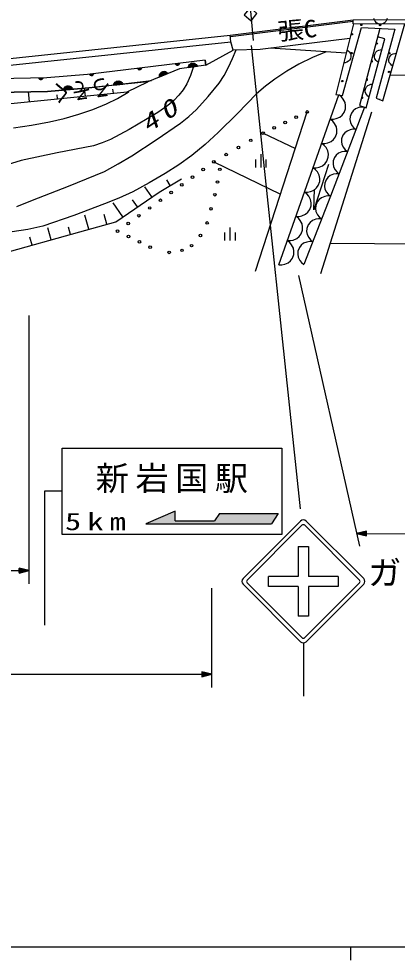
# Model space of a CAD drawing. Units: millimetres, scale not verified. Extents: x 40000 to 680000, y 20000 to 380000.
# Drawn here: x 242939 to 271530, y 204000 to 275130 of the extents above; entities that cross this region are included whole.
import ezdxf
from ezdxf.enums import TextEntityAlignment as Align

# ---------------------------------------------------------------- set-up
doc = ezdxf.new("R2010")
doc.units = ezdxf.units.MM
doc.header["$LTSCALE"] = 1000
doc.layers.add('M-BGD', color=7, linetype='Continuous', lineweight=25)
doc.layers.add('M-TTL-BAND', color=7, linetype='Continuous', lineweight=25)
doc.styles.add('ＭＳ ゴシック', font='')
doc.styles.get('ＭＳ ゴシック').set_extended_font_data('MS Gothic')

# ---------------------------------------------------------------- blocks, each defined once
blk = doc.blocks.new('BUHIN60')
at = {"color": 7, "linetype": 'Continuous', "lineweight": 25}
blk.add_lwpolyline([(-857, 350), (-873, 126), (-839, -83), (-748, -339), (-602, -519), (-427, -666), (-161, -774), (67, -792), (297, -766), (541, -646), (708, -519), (857, -350)], dxfattribs=at)
blk = doc.blocks.new('BUHIN61')
at = {"color": 7, "linetype": 'Continuous', "lineweight": 25}
blk.add_lwpolyline([(-834, 333), (-848, 116), (-813, -87), (-724, -335), (-580, -508), (-409, -649), (-150, -753), (71, -768), (294, -741), (530, -623), (691, -498), (834, -333)], dxfattribs=at)
blk = doc.blocks.new('BUHIN62')
at = {"color": 7, "linetype": 'Continuous', "lineweight": 25}
blk.add_lwpolyline([(912, -339), (922, -104), (878, 114), (775, 381), (615, 565), (426, 713), (144, 819), (-96, 830), (-337, 795), (-590, 661), (-761, 522), (-912, 339)], dxfattribs=at)
blk = doc.blocks.new('BUHIN87')
at = {"color": 7, "linetype": 'Continuous', "lineweight": 25}
for p, q in [((-500, 8), (500, -8)), ((-96, 402), (504, 392)), ((-109, -398), (491, -408))]:
    blk.add_line(p, q, dxfattribs=at)
blk = doc.blocks.new('BUHIN94')
at = {"color": 7, "linetype": 'Continuous', "lineweight": 25}
blk.add_circle((0, 0), 99.5, dxfattribs=at)
blk = doc.blocks.new('BUHIN96')
at = {"color": 7, "linetype": 'Continuous', "lineweight": 25}
blk.add_circle((0, 0), 99.5, dxfattribs=at)
blk = doc.blocks.new('BUHIN98')
at = {"color": 7, "linetype": 'Continuous', "lineweight": 25}
blk.add_circle((0, 0), 99.5, dxfattribs=at)
blk = doc.blocks.new('BUHIN100')
at = {"color": 7, "linetype": 'Continuous', "lineweight": 25}
blk.add_circle((0, 0), 99.5, dxfattribs=at)
blk = doc.blocks.new('BUHIN109')
at = {"color": 7, "linetype": 'Continuous', "lineweight": 25}
blk.add_circle((0, 0), 99.5, dxfattribs=at)
blk = doc.blocks.new('BUHIN175')
at = {"color": 7, "linetype": 'Continuous', "lineweight": 25}
blk.add_lwpolyline([(481, -137), (411, -237), (326, -314), (205, -394), (82, -421), (-40, -423), (-189, -380), (-293, -314), (-382, -226), (-445, -94), (-476, 17), (-481, 137)], dxfattribs=at)
blk = doc.blocks.new('BUHIN198')
at = {"color": 7, "linetype": 'Continuous', "lineweight": 25}
for p, q in [((4, 144), (34, -140)), ((51, -130), (23, 138)), ((43, 129), (69, -116)), ((86, -101), (63, 116)), ((84, 100), (103, -80)), ((118, -43), (106, 68))]:
    blk.add_line(p, q, dxfattribs=at)
blk.add_lwpolyline([(-16, 149), (20, 141), (51, 127), (87, 101), (108, 70), (123, 36), (128, -10), (120, -46), (106, -81), (76, -113), (49, -134), (16, -149)], close=True, dxfattribs=at)
blk = doc.blocks.new('BUHIN205')
at = {"layer": 'M-BGD'}
for points in [[(0, 0), (-199, -747), (176, -753)], [(-2, -154), (120, -705), (-142, -701)], [(-4, -229), (92, -677), (-114, -673)], [(-5, -306), (65, -648), (-85, -646)], [(-6, -381), (37, -619), (-57, -618)]]:
    blk.add_lwpolyline(points, close=True, dxfattribs=at)
for points in [[(-1, -77), (148, -734), (-171, -729), (-1, -79)], [(-9, -591), (-7, -457), (9, -591), (-28, -590), (-7, -457)]]:
    blk.add_lwpolyline(points, dxfattribs=at)

msp = doc.modelspace()

# ---------------------------------------------------------------- hatches: boundary and pattern name
at = {"layer": 'M-BGD'}
msp.add_hatch(color=256, dxfattribs=at).paths.add_polyline_path([(252529, 236962), (254760, 237935), (254760, 237191), (257733, 237191), (258097, 237744), (262540, 237744), (262025, 236962)])

# ---------------------------------------------------------------- linework, layer by layer
for p, q in [((258919, 273898), (268194, 275053)), ((258931, 273798), (268206, 274953)), ((268221, 274753), (266898, 269419)), ((268194, 275053), (273364, 275068)), ((268194, 274753), (268194, 275053)), ((268194, 274753), (273365, 274768)), ((270439, 268944), (272114, 274764)), ((237560, 271620), (258919, 273898)), ((258972, 273400), (258919, 273898)), ((267407, 269334), (268834, 274480)), ((270220, 274405), (268688, 268576)), ((268834, 274480), (271356, 274344)), ((271356, 274344), (269946, 269131)), ((237613, 271123), (258972, 273400)), ((259132, 272771), (258972, 273400)), ((267948, 273651), (261176, 272822)), ((269190, 268405), (270593, 273629)), ((270593, 273629), (270051, 273761)), ((257080, 271628), (259132, 272771)), ((261176, 272822), (259132, 272771)), ((260494, 273119), (264202, 238102)), ((267672, 272539), (261926, 272914)), ((257023, 272000), (248119, 270921)), ((255845, 271672), (256264, 271732)), ((256177, 271764), (255919, 271726)), ((257080, 271628), (257023, 272000)), ((257023, 272000), (257080, 271628)), ((255092, 271342), (252687, 270368)), ((255092, 271342), (252687, 270368)), ((254148, 271055), (253564, 270818)), ((253565, 270771), (254181, 271021)), ((253572, 270869), (254106, 271085)), ((254060, 271114), (253588, 270922)), ((253611, 270979), (254003, 271138)), ((253911, 271147), (253669, 271049)), ((257080, 271628), (255092, 271342)), ((257080, 271628), (255092, 271342)), ((255750, 271481), (256409, 271576)), ((256385, 271617), (255762, 271527)), ((255781, 271574), (256351, 271656)), ((256314, 271695), (255810, 271622)), ((245062, 270664), (240029, 270570)), ((244747, 270639), (244462, 270634)), ((244470, 270615), (244740, 270620)), ((244729, 270601), (244483, 270597)), ((244496, 270578), (244715, 270582)), ((244697, 270563), (244516, 270560)), ((244551, 270542), (244663, 270544)), ((248119, 270921), (245062, 270664)), ((248223, 269907), (252965, 270481)), ((252687, 270368), (248223, 269907)), ((250154, 270238), (250727, 270298)), ((250691, 270338), (250184, 270285)), ((250222, 270333), (250643, 270377)), ((250557, 270412), (250297, 270385)), ((251137, 269614), (252687, 270368)), ((274600, 270888), (270987, 270847)), ((238481, 268341), (251137, 269614)), ((240038, 269550), (245114, 269644)), ((245114, 269644), (240038, 269550)), ((243754, 268871), (243679, 269625)), ((245114, 269644), (248223, 269907)), ((248223, 269907), (245114, 269644)), ((246334, 269791), (246996, 269847)), ((246975, 269889), (246347, 269836)), ((246370, 269882), (246944, 269930)), ((246908, 269971), (246401, 269929)), ((246439, 269976), (246861, 270011)), ((246776, 270048), (246516, 270026)), ((247973, 269295), (247913, 269890)), ((250083, 269508), (250052, 269812)), ((250120, 270147), (250781, 270215)), ((250759, 270257), (250132, 270192)), ((245864, 269083), (245833, 269394)), ((262578, 256542), (267126, 269381)), ((266898, 269419), (267407, 269334)), ((269946, 269131), (270439, 268944)), ((269048, 268454), (266490, 261737)), ((268688, 268576), (269190, 268405)), ((260819, 256074), (264738, 268095)), ((265749, 255877), (269609, 268112)), ((261392, 266488), (263834, 265322)), ((257671, 264330), (262716, 261892)), ((266328, 264121), (265233, 260708)), ((253539, 262044), (255222, 263037)), ((254381, 262540), (254131, 262965)), ((250262, 259790), (253539, 262044)), ((252993, 261669), (252473, 262424)), ((265233, 260708), (265281, 262268)), ((250808, 260165), (250078, 261226)), ((251900, 260917), (251535, 261448)), ((266490, 261737), (264473, 256562)), ((249585, 259602), (249381, 260338)), ((247556, 259038), (250262, 259790)), ((248232, 259226), (247936, 260293)), ((241784, 257415), (247556, 259038)), ((245391, 258429), (245137, 259335)), ((246834, 258835), (246681, 259382)), ((243948, 258023), (243780, 258621)), ((266475, 258178), (275345, 258101)), ((264072, 255724), (268679, 235271)), ((243709, 232443), (243709, 252702)), ((246209, 242693), (262803, 242693)), ((246209, 236168), (246209, 242693)), ((262803, 242693), (262803, 236168)), ((244889, 239431), (244889, 229304)), ((246209, 239431), (244889, 239431)), ((254760, 237935), (252529, 236962)), ((254760, 237191), (254760, 237935)), ((258097, 237744), (257733, 237191)), ((258097, 237744), (262540, 237744)), ((262540, 237744), (262025, 236962)), ((252529, 236962), (262025, 236962)), ((254760, 237191), (257733, 237191)), ((264229, 237180), (259880, 232831)), ((264653, 237180), (269002, 232831)), ((262803, 236168), (246209, 236168)), ((260198, 232725), (264335, 236861)), ((264547, 236861), (268683, 232725)), ((268460, 236246), (286369, 236128)), ((264058, 235251), (264823, 235251)), ((264058, 235251), (264058, 233001)), ((264823, 235251), (264823, 233001)), ((191183, 233443), (243709, 233443)), ((261808, 232236), (261808, 233001)), ((264058, 233001), (261808, 233001)), ((267073, 233001), (264823, 233001)), ((267073, 233001), (267073, 232236)), ((257527, 224607), (257527, 232100)), ((259880, 232407), (264229, 228058)), ((264335, 228376), (260198, 232513)), ((264058, 232236), (261808, 232236)), ((264058, 232236), (264058, 229986)), ((268683, 232513), (264547, 228376)), ((269002, 232407), (264653, 228058)), ((267073, 232236), (264823, 232236)), ((264823, 232236), (264823, 229986)), ((264823, 229986), (264058, 229986)), ((264441, 227970), (264441, 223957)), ((192772, 225607), (257527, 225607))]:
    msp.add_line(p, q, dxfattribs=at)
for points in [[(260411, 275976), (259979, 275444), (260508, 274980), (260937, 275537), (260411, 275976), (260654, 273487)], [(270773, 275151), (270733, 275036), (270672, 274939), (270576, 274830), (270466, 274771), (270348, 274736), (270193, 274737), (270076, 274773), (269966, 274834), (269869, 274945), (269810, 275042), (269773, 275158)], [(266176, 272637), (265128, 272198), (264098, 271701), (263185, 271168), (262292, 270577), (261574, 270051), (260887, 269473), (259474, 267982), (258012, 266529), (257031, 265637), (256010, 264792), (255025, 264093), (254005, 263443), (252800, 262729), (251558, 262064), (250508, 261578), (249425, 261143), (247103, 260270), (244755, 259452), (243613, 259221), (242446, 259047)], [(242780, 260957), (243970, 261430), (246697, 262485), (249410, 263599), (250452, 264166), (251473, 264790), (253330, 265996), (255151, 267251), (255776, 267745), (256361, 268284), (257237, 269255), (258068, 270267), (258446, 270853), (258779, 271481), (259078, 272124), (259367, 272779)], [(267731, 272779), (267833, 272712), (267914, 272630), (267997, 272512), (268029, 272390), (268035, 272268), (267998, 272117), (267935, 272012), (267850, 271920), (267720, 271851), (267611, 271817), (267491, 271808)], [(271192, 271562), (271093, 271632), (271016, 271717), (270936, 271839), (270909, 271961), (270908, 272084), (270951, 272233), (271017, 272336), (271105, 272425), (271238, 272488), (271348, 272519), (271469, 272523)], [(256111, 271456), (255901, 270836), (255630, 270228), (255359, 269776), (255039, 269358), (254646, 268949), (254204, 268578), (253446, 268058), (252649, 267585), (251277, 266778), (249872, 266021), (249238, 265753), (248584, 265543), (245840, 265010), (243108, 264418), (242060, 264091)], [(242541, 266894), (243906, 267086), (245267, 267339), (246374, 267601), (247468, 267921), (248528, 268283), (249564, 268701), (250391, 269115), (251200, 269588), (251217, 269599), (251243, 269614)], [(268536, 236246), (269192, 236401), (269190, 236082), (268538, 236246)], [(269050, 236242), (268917, 236243), (269050, 236261), (269050, 236224), (268917, 236243)]]:
    msp.add_lwpolyline(points, dxfattribs=at)
for points in [[(255739, 271436), (255756, 271519), (255786, 271592), (255842, 271678), (255913, 271731), (255990, 271769), (256098, 271784), (256183, 271770), (256265, 271739), (256343, 271673), (256395, 271611), (256432, 271535)], [(253565, 270724), (253561, 270809), (253572, 270888), (253607, 270985), (253662, 271052), (253729, 271108), (253829, 271148), (253915, 271155), (254002, 271145), (254095, 271099), (254159, 271052), (254214, 270987)], [(244755, 270658), (244743, 270623), (244726, 270594), (244698, 270560), (244665, 270541), (244630, 270530), (244584, 270529), (244548, 270539), (244515, 270557), (244485, 270589), (244466, 270618), (244455, 270652)], [(250107, 270102), (250126, 270184), (250159, 270257), (250219, 270340), (250291, 270390), (250371, 270424), (250479, 270436), (250563, 270418), (250644, 270384), (250720, 270314), (250769, 270251), (250803, 270174)], [(246320, 269746), (246341, 269829), (246375, 269900), (246437, 269982), (246510, 270031), (246590, 270064), (246698, 270073), (246782, 270054), (246862, 270018), (246937, 269947), (246984, 269883), (247017, 269805)], [(268460, 236246), (269208, 236054), (269211, 236429)], [(268613, 236245), (269164, 236373), (269162, 236110)], [(268688, 236245), (269135, 236345), (269134, 236139)], [(268765, 236244), (269107, 236317), (269106, 236167)], [(268840, 236244), (269079, 236289), (269078, 236195)]]:
    msp.add_lwpolyline(points, close=True, dxfattribs=at)
for centre, radius in [((268821, 274664), 49.8), ((270235, 274655), 49.8), ((268109, 273962), 49.8), ((269981, 273275), 49.8), ((268100, 272547), 49.8), ((270928, 272529), 49.8), ((270919, 271114), 49.8), ((267379, 270431), 49.8), ((261392, 266488), 99.5), ((257671, 264330), 99.5), ((257759, 261842), 99.5), ((257462, 260774), 99.5), ((257164, 259707), 99.5), ((250405, 259090), 99.5), ((256658, 258760), 99.5), ((252871, 257879), 99.5), ((254302, 257483), 99.5), ((255271, 257637), 99.5), ((255997, 257989), 99.5)]:
    msp.add_circle(centre, radius, dxfattribs=at)
for centre, radius, start, end in [((269614, 271910), 49.8, 181.64684, 148.91423), ((269247, 270544), 49.8, 202.14836, 128.4127), ((268880, 269178), 49.8, 215.44669, 115.11438), ((270198, 268998), 49.8, 24.11586, 114.34173), ((264441, 236967), 300, 45, 135), ((264441, 236755), 150, 45, 135), ((260092, 232619), 300, 135, 225), ((260304, 232619), 150, 135, 225), ((268577, 232619), 150, 315, 45), ((268790, 232619), 300, 315, 45), ((264441, 228482), 150, 225, 315), ((264441, 228270), 300, 225, 315)]:
    msp.add_arc(centre, radius, start, end, dxfattribs=at)
at = {"layer": 'M-TTL-BAND'}
for p, q in [((40000, 205000), (579000, 205000)), ((268000, 205000), (268000, 204000))]:
    msp.add_line(p, q, dxfattribs=at)

# ---------------------------------------------------------------- block references
at = {"rotation": 270.90706}
for p in [(243709, 233443), (257527, 225607)]:
    msp.add_blockref('BUHIN205', p, dxfattribs=at)
at = {"layer": 'M-BGD', "rotation": 270.90706}
for name, p in [('BUHIN175', (270242, 272323)), ('BUHIN198', (254918, 271745)), ('BUHIN198', (252063, 271399)), ('BUHIN198', (248440, 270960)), ('BUHIN175', (269541, 269711)), ('BUHIN62', (266801, 268464)), ('BUHIN94', (264738, 268095)), ('BUHIN61', (268728, 267614)), ('BUHIN94', (263902, 267694)), ('BUHIN62', (266151, 266630)), ('BUHIN94', (262228, 266890)), ('BUHIN94', (263065, 267292)), ('BUHIN61', (268089, 265935)), ('BUHIN96', (260461, 265949)), ('BUHIN96', (259531, 265409)), ('BUHIN62', (265502, 264796)), ('BUHIN96', (258601, 264870)), ('BUHIN87', (261215, 264396)), ('BUHIN61', (267449, 264256)), ('BUHIN98', (256056, 263166)), ('BUHIN98', (256863, 263748)), ('BUHIN109', (258133, 263758)), ('BUHIN62', (264852, 262961)), ('BUHIN61', (266810, 262576)), ('BUHIN98', (255249, 262583)), ('BUHIN109', (257946, 262800)), ('BUHIN98', (254441, 262001)), ('BUHIN62', (264202, 261127)), ('BUHIN98', (253634, 261419)), ('BUHIN60', (266154, 260874)), ('BUHIN98', (252019, 260255)), ('BUHIN98', (252827, 260837)), ('BUHIN98', (251212, 259672)), ('BUHIN62', (263553, 259293)), ('BUHIN60', (265481, 259149)), ('BUHIN87', (258882, 258870)), ('BUHIN100', (251227, 258686)), ('BUHIN100', (252049, 258283)), ('BUHIN62', (262903, 257459)), ('BUHIN60', (264809, 257424))]:
    msp.add_blockref(name, p, dxfattribs=at)

# ---------------------------------------------------------------- texts
at = {"layer": 'M-BGD', "style": 'ＭＳ ゴシック'}
for s, rotation, width, p in [('張C', 4.9, 1.1, (262582, 273120)), ('ろそく', 186.5, 0.85, (249811, 271032))]:
    msp.add_text(s, height=1320, rotation=rotation, dxfattribs=dict(at, width=width)).set_placement(p, align=Align.BOTTOM_LEFT)
at = {"layer": 'M-BGD', "insert": (252713, 266438), "char_height": 1320, "attachment_point": 7, "rotation": 33.8, "style": 'ＭＳ ゴシック'}
msp.add_mtext('\\T1.39;\\W1.35;\\Q15;40', dxfattribs=at)
at = {"layer": 'M-BGD', "attachment_point": 7, "style": 'ＭＳ ゴシック'}
for s, insert, char_height in [('\\T1.2;新岩国駅', (248756, 239285), 1833), ('\\T1.39;\\W1.35;5km', (246435, 236470), 1320), ('\\T1.2;ガ－ドレ－ル', (269331, 232248), 1833)]:
    msp.add_mtext(s, dxfattribs=dict(at, insert=insert, char_height=char_height))

doc.saveas('drawing.dxf')
